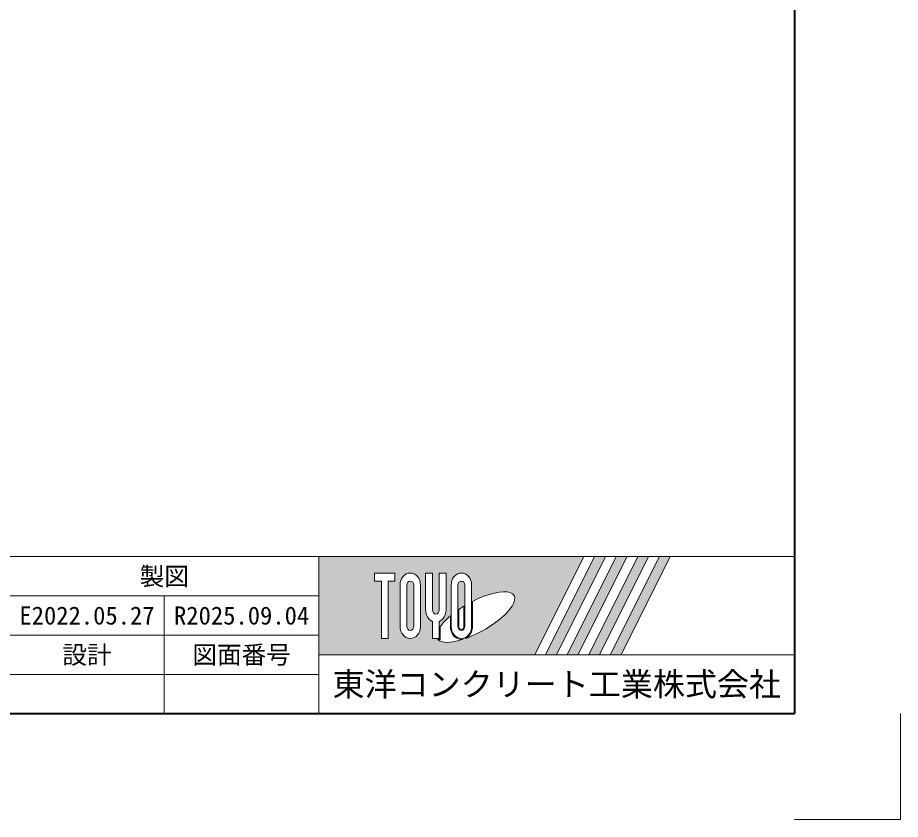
# Model space of a CAD drawing. Units: millimetres at full size; details may follow other scales. Extents: x 187207 to 255567, y 882048 to 905686.
# Drawn here: x 190370 to 192457, y 897523 to 899419 of the extents above; entities that cross this region are included whole.
import ezdxf
from ezdxf.enums import TextEntityAlignment as Align

# ---------------------------------------------------------------- set-up
doc = ezdxf.new("R2010")
doc.units = ezdxf.units.MM
doc.header["$LTSCALE"] = 20
for name, color, linetype, lineweight in [('Defpoints_3', 8, 'Continuous', 0), ('図枠', 5, 'Continuous', 13), ('補助線', 8, 'Continuous', 13)]:
    doc.layers.add(name, color=color, linetype=linetype, lineweight=lineweight)
doc.styles.add('ＭＳ ゴシック', font='')
doc.styles.get('ＭＳ ゴシック').set_extended_font_data('MS Gothic')

msp = doc.modelspace()

# ---------------------------------------------------------------- hatches: boundary and pattern name
at = {"layer": '図枠'}
h = msp.add_hatch(color=256, dxfattribs=at)
h.paths.add_polyline_path([(191082.31, 898144.58), (191082.31, 897912.55), (191592.78, 897912.55), (191708.79, 898144.58)])
edge = h.paths.add_edge_path(flags=16)
edge.add_ellipse((191452.94, 898001.75), major_axis=(90.90955, 50.88565), ratio=0.34714733393616914, start_angle=-144.3112161299195, end_angle=72.18990329235578, ccw=False)
edge.add_ellipse((191419.27, 897979.78), major_axis=(-0, 30.9375), ratio=0.8463541656565656, start_angle=-160.70345630692603, end_angle=-90.00000000005443)
edge.add_line((191445.46, 897979.78), (191445.46, 898038.75))
edge = h.paths.add_edge_path(flags=16)
edge.add_ellipse((191419.27, 898077.35), major_axis=(-0, 28.55769), ratio=0.8463541801627387, start_angle=-90, end_angle=90, ccw=False)
edge.add_line((191443.44, 898077.35), (191443.44, 897979.78))
edge.add_ellipse((191419.27, 897979.78), major_axis=(-0, 28.55769), ratio=0.8463541801627387, start_angle=90, end_angle=-90, ccw=False)
edge.add_line((191395.1, 897979.78), (191395.1, 898077.35))
edge = h.paths.add_edge_path(flags=16)
edge.add_line((191427.33, 898077.35), (191427.33, 897979.78))
edge.add_ellipse((191419.27, 897979.78), major_axis=(-0, 9.51923), ratio=0.846354185542929, start_angle=90, end_angle=-90, ccw=False)
edge.add_line((191411.22, 897979.78), (191411.22, 898077.35))
edge.add_ellipse((191419.27, 898077.35), major_axis=(-0, 9.51923), ratio=0.846354185542929, start_angle=-90.00000000017508, end_angle=89.9999999998247, ccw=False)
edge = h.paths.add_edge_path(flags=16)
edge.add_line((191425.32, 898027.48), (191425.32, 897979.78))
edge.add_ellipse((191419.27, 897979.78), major_axis=(0, 7.13942), ratio=0.8463541101290679, start_angle=90.00000000023351, end_angle=-89.99999999976615, ccw=False)
edge.add_line((191413.23, 897979.78), (191413.23, 898019.67))
edge.add_ellipse((191452.94, 898001.75), major_axis=(90.90955, 50.88565), ratio=0.3471473339361691, start_angle=107.79174178807435, end_angle=126.47131883497073, ccw=False)
edge = h.paths.add_edge_path(flags=16)
edge.add_line((191383.02, 898105.91), (191383.02, 898018.45))
edge.add_ellipse((191358.85, 898018.45), major_axis=(0, 28.55769), ratio=0.8463541801627387, start_angle=-163.34116624077012, end_angle=-89.99999999994213, ccw=False)
edge.add_line((191366.91, 897991.53), (191366.91, 897951.22))
edge.add_line((191366.91, 897951.22), (191350.79, 897951.22))
edge.add_line((191350.79, 897951.22), (191350.79, 897991.53))
edge.add_ellipse((191358.85, 898018.45), major_axis=(-0, 28.55769), ratio=0.8463541801627387, start_angle=89.99999999994168, end_angle=163.34116624077012, ccw=False)
edge.add_line((191334.68, 898018.45), (191334.68, 898105.91))
edge.add_line((191334.68, 898105.91), (191350.79, 898105.91))
edge.add_line((191350.79, 898105.91), (191350.79, 898018.45))
edge.add_ellipse((191358.85, 898018.45), major_axis=(-0, 9.51923), ratio=0.846354185542929, start_angle=89.99999999999999, end_angle=-90.00000000000001)
edge.add_line((191366.91, 898018.45), (191366.91, 898105.91))
edge.add_line((191366.91, 898105.91), (191383.02, 898105.91))
edge = h.paths.add_edge_path(flags=16)
edge.add_line((191393.09, 898004.41), (191393.09, 897979.78))
edge.add_ellipse((191419.27, 897979.78), major_axis=(-0, 30.9375), ratio=0.8463541656565656, start_angle=89.99999999999999, end_angle=-171.5442700614143)
edge.add_ellipse((191452.94, 898001.75), major_axis=(90.90955, 50.88565), ratio=0.34714733393616914, start_angle=-178.64953573064577, end_angle=-148.29244224358382, ccw=False)
edge.add_line((191363.43, 897948.84), (191368.92, 897948.84))
edge.add_line((191368.92, 897948.84), (191368.92, 897979.01))
edge.add_ellipse((191452.94, 898001.75), major_axis=(90.90955, 50.88565), ratio=0.3471473339361692, start_angle=148.2191205847224, end_angle=165.90812176301796, ccw=False)
edge = h.paths.add_edge_path(flags=16)
edge.add_ellipse((191298.42, 898077.35), major_axis=(-0, 28.55769), ratio=0.8463541801627387, start_angle=-90, end_angle=90, ccw=False)
edge.add_line((191322.59, 898077.35), (191322.59, 897979.78))
edge.add_ellipse((191298.42, 897979.78), major_axis=(-0, 28.55769), ratio=0.8463541801627387, start_angle=90, end_angle=-90, ccw=False)
edge.add_line((191274.25, 897979.78), (191274.25, 898077.35))
edge = h.paths.add_edge_path(flags=16)
edge.add_line((191306.48, 898077.35), (191306.48, 897979.78))
edge.add_ellipse((191298.42, 897979.78), major_axis=(-0, 9.51923), ratio=0.846354185542929, start_angle=90, end_angle=-90, ccw=False)
edge.add_line((191290.37, 897979.78), (191290.37, 898077.35))
edge.add_ellipse((191298.42, 898077.35), major_axis=(-0, 9.51923), ratio=0.846354185542929, start_angle=-90.00000000017508, end_angle=89.9999999998247, ccw=False)
h.paths.add_polyline_path([(191262.17, 898105.91), (191262.17, 898086.87), (191246.06, 898086.87), (191246.06, 897951.22), (191229.94, 897951.22), (191229.94, 898086.87), (191213.83, 898086.87), (191213.83, 898105.91)], flags=16)
for points in [[(191618.3, 897912.55), (191643.83, 897912.55), (191759.84, 898144.58), (191734.32, 898144.58)], [(191810.89, 898144.58), (191785.36, 898144.58), (191669.35, 897912.55), (191694.87, 897912.55)], [(191861.93, 898144.58), (191836.41, 898144.58), (191720.4, 897912.55), (191745.92, 897912.55)], [(191912.98, 898144.58), (191887.46, 898144.58), (191771.44, 897912.55), (191796.97, 897912.55)]]:
    msp.add_hatch(color=256, dxfattribs=at).paths.add_polyline_path(points)

# ---------------------------------------------------------------- linework, layer by layer
at = {"layer": 'Defpoints_3', "color": 7, "lineweight": 13}
for p in [(192457.31, 897773.33), (192207.31, 897523.33)]:
    msp.add_line(p, (192457.31, 897523.33), dxfattribs=at)
at = {"layer": '図枠', "lineweight": 40}
for p in [(192207.31, 904698.33), (187707.31, 897773.33)]:
    msp.add_line(p, (192207.31, 897773.33), dxfattribs=at)
at = {"layer": '図枠'}
for p, q in [((192207.31, 898144.58), (187707.31, 898144.58)), ((191082.31, 897773.33), (191082.31, 898144.58)), ((191082.31, 898051.77), (189985.43, 898051.77)), ((190716.68, 897773.33), (190716.68, 898051.77)), ((191082.31, 897958.96), (187707.31, 897958.96)), ((191082.31, 897866.14), (189985.43, 897866.14))]:
    msp.add_line(p, q, dxfattribs=at)
at = {"layer": '図枠', "lineweight": 5}
for p, q in [((191082.31, 898144.58), (191708.79, 898144.58)), ((191708.79, 898144.58), (191592.78, 897912.55)), ((191734.32, 898144.58), (191618.3, 897912.55)), ((191759.84, 898144.58), (191643.83, 897912.55)), ((191785.36, 898144.58), (191669.35, 897912.55)), ((191810.89, 898144.58), (191694.87, 897912.55)), ((191836.41, 898144.58), (191720.4, 897912.55)), ((191734.32, 898144.58), (191759.84, 898144.58)), ((191861.93, 898144.58), (191745.92, 897912.55)), ((191887.46, 898144.58), (191771.44, 897912.55)), ((191785.36, 898144.58), (191810.89, 898144.58)), ((191912.98, 898144.58), (191796.97, 897912.55)), ((191836.41, 898144.58), (191861.93, 898144.58)), ((191887.46, 898144.58), (191912.98, 898144.58)), ((191213.83, 898105.91), (191213.83, 898086.87)), ((191213.83, 898105.91), (191262.17, 898105.91)), ((191262.17, 898105.91), (191262.17, 898086.87)), ((191334.68, 898105.91), (191350.79, 898105.91)), ((191334.68, 898018.45), (191334.68, 898105.91)), ((191350.79, 898105.91), (191350.79, 898018.45)), ((191366.91, 898105.91), (191383.02, 898105.91)), ((191366.91, 898018.45), (191366.91, 898105.91)), ((191383.02, 898105.91), (191383.02, 898018.45)), ((191229.94, 898086.87), (191213.83, 898086.87)), ((191229.94, 898086.87), (191229.94, 897951.22)), ((191246.06, 898086.87), (191246.06, 897951.22)), ((191262.17, 898086.87), (191246.06, 898086.87)), ((191274.25, 898077.35), (191274.25, 897979.78)), ((191290.37, 897979.78), (191290.37, 898077.35)), ((191306.48, 898077.35), (191306.48, 897979.78)), ((191322.59, 897979.78), (191322.59, 898077.35)), ((191395.1, 898077.35), (191395.1, 897979.78)), ((191411.22, 897979.78), (191411.22, 898077.35)), ((191427.33, 898077.35), (191427.33, 897979.78)), ((191443.44, 897979.78), (191443.44, 898077.35)), ((191425.32, 898027.48), (191425.32, 897979.78)), ((191445.46, 897979.78), (191445.46, 898038.75)), ((191393.09, 898004.41), (191393.09, 897979.78)), ((191413.23, 897979.78), (191413.23, 898019.67)), ((191350.79, 897991.53), (191350.79, 897951.22)), ((191366.91, 897991.53), (191366.91, 897951.22)), ((191368.92, 897979.01), (191368.92, 897948.84)), ((191246.06, 897951.22), (191229.94, 897951.22)), ((191366.91, 897951.22), (191350.79, 897951.22)), ((191363.43, 897948.84), (191368.92, 897948.84)), ((191082.31, 897912.55), (191592.78, 897912.55)), ((191618.3, 897912.55), (191643.83, 897912.55)), ((191669.35, 897912.55), (191694.87, 897912.55)), ((191720.4, 897912.55), (191745.92, 897912.55)), ((191771.44, 897912.55), (191796.97, 897912.55))]:
    msp.add_line(p, q, dxfattribs=at)
for centre, major_axis, ratio, start_param, end_param in [((191298.42, 898077.35), (-0, 28.55769), 0.846354, 4.71238898038469, 7.853981633974483), ((191419.27, 898077.35), (-0, 28.55769), 0.846354, 4.71238898038469, 7.853981633974483), ((191298.42, 898077.35), (-0, 9.51923), 0.846354, 4.712388980382104, 7.853981633971893), ((191419.27, 898077.35), (-0, 9.51923), 0.846354, 4.712388980382104, 7.853981633971893), ((191452.94, 898001.75), (90.90955, 50.88565), 0.347147, 4.262185332381624, 7.742916281338498), ((191452.94, 898001.75), (90.90955, 50.88565), 0.347147, 1.6817405097976112, 1.8219833196622839), ((191358.85, 898018.45), (-0, 28.55769), 0.846354, 1.570796326794035, 2.801755744135457), ((191358.85, 898018.45), (-0, 9.51923), 0.846354, 1.5707963267948963, 4.71238898038469), ((191358.85, 898018.45), (0, 28.55769), 0.846354, 3.4814295630441303, 4.712388980385545), ((191452.94, 898001.75), (90.90955, 50.88565), 0.347147, 2.0815196641231997, 2.5155126073175644), ((191298.42, 897979.78), (-0, 28.55769), 0.846354, 1.5707963267948963, 4.71238898038469), ((191298.42, 897979.78), (-0, 9.51923), 0.846354, 1.5707963267948963, 4.71238898038469), ((191419.27, 897979.78), (-0, 30.9375), 0.846354, 1.5707963267948963, 3.3154678663293167), ((191419.27, 897979.78), (-0, 28.55769), 0.846354, 1.5707963267948963, 4.71238898038469), ((191419.27, 897979.78), (-0, 9.51923), 0.846354, 1.5707963267948963, 4.71238898038469), ((191419.27, 897979.78), (0, 7.13942), 0.846354, 1.5707963267983465, 4.712388980388145), ((191419.27, 897979.78), (-0, 30.9375), 0.846354, 3.533843800014311, 4.712388980383886), ((191452.94, 898001.75), (90.90955, 50.88565), 0.347147, 3.209397509059051, 4.2004450632851835)]:
    msp.add_ellipse(centre, major_axis=major_axis, ratio=ratio, start_param=start_param, end_param=end_param, dxfattribs=at)
at = {"layer": '補助線'}
msp.add_line((191082.31, 897912.55), (192207.31, 897912.55), dxfattribs=at)

# ---------------------------------------------------------------- texts
at = {"layer": '図枠', "color": 7, "style": 'ＭＳ ゴシック'}
for s, p in [('製図', (190716.68, 898098.17)), ('E2022.05.27', (190533.87, 898005.36)), ('R2025.09.04', (190899.5, 898005.36)), ('設計', (190533.87, 897912.55)), ('図面番号', (190899.5, 897912.55))]:
    msp.add_text(s, height=42.72, dxfattribs=at).set_placement(p, align=Align.MIDDLE_CENTER)
at = {"layer": '図枠', "style": 'ＭＳ ゴシック'}
msp.add_text('東洋コンクリート工業株式会社', height=55.54, dxfattribs=at).set_placement((191644.81, 897842.94), align=Align.MIDDLE_CENTER)

doc.saveas('drawing.dxf')
